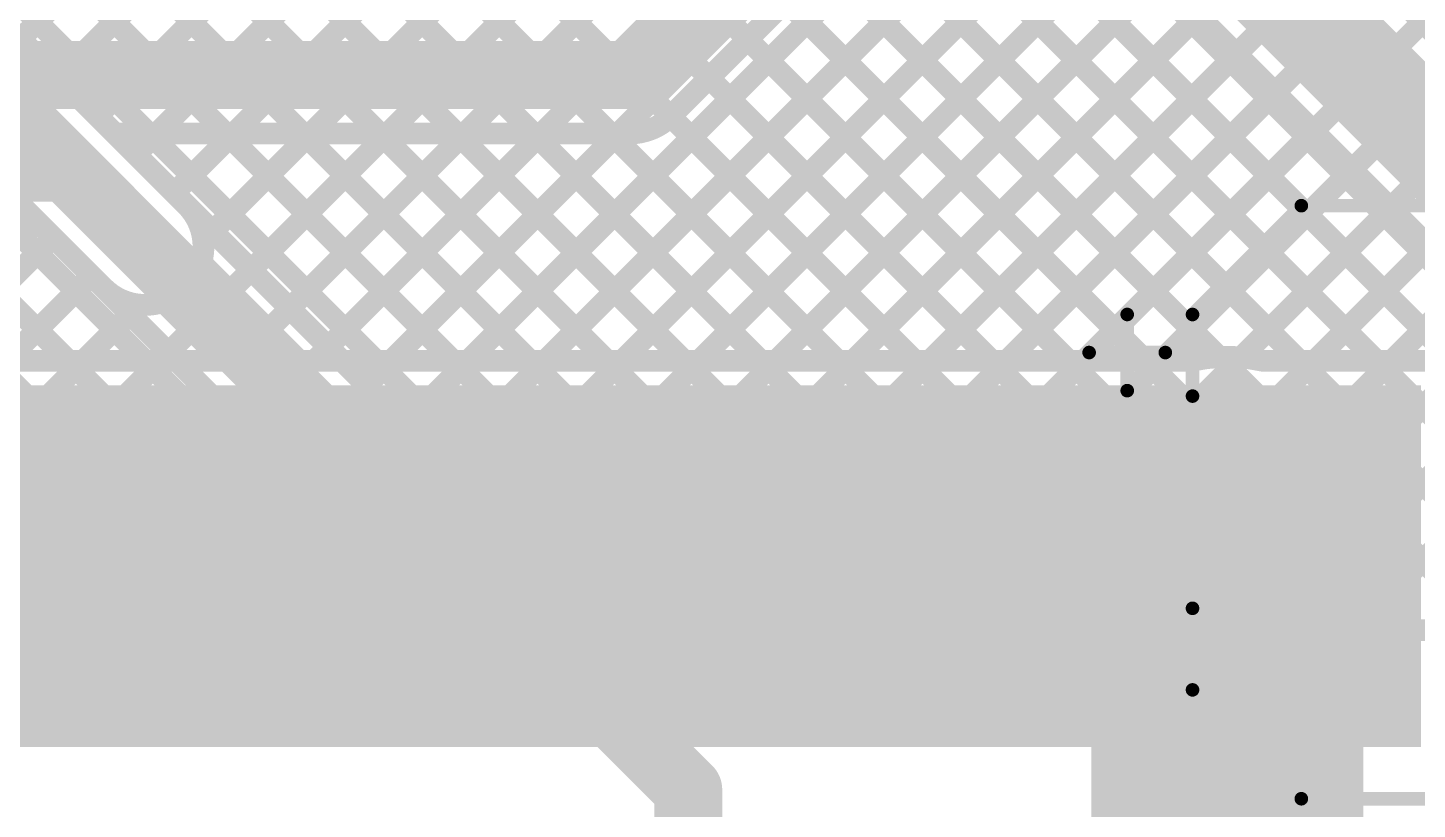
# Model space of a CAD drawing. Header units: millimetres. Extents: x -0.08 to 7.12, y -0.08 to 3.98.
# Drawn here: x 5.735 to 6.246, y 1.369 to 1.656 of the extents above; entities that cross this region are included whole.
import ezdxf

# ---------------------------------------------------------------- set-up
doc = ezdxf.new("R2010")
doc.units = ezdxf.units.MM
doc.header["$MEASUREMENT"] = 0
for name, color, linetype in [('BottomLayer', 5, 'Continuous'), ('TopLayer', 1, 'Continuous'), ('TopOverlay', 2, 'Continuous'), ('TopPaste', 8, 'Continuous'), ('TopSolder', 216, 'Continuous'), ('ViaHoleLayer', 16, 'Continuous')]:
    doc.layers.add(name, color=color, linetype=linetype)

# ---------------------------------------------------------------- blocks, each defined once
blk = doc.blocks.new('RVT1C470M0505_16')
at = {"layer": 'TopLayer'}
for points in [[(-0.14567, 0.0315), (-0.02756, 0.0315), (-0.02756, -0.0315), (-0.14567, -0.0315)], [(0.02756, 0.0315), (0.14567, 0.0315), (0.14567, -0.0315), (0.02756, -0.0315)]]:
    blk.add_hatch(color=1, dxfattribs=at).paths.add_polyline_path(points)
at = {"layer": 'TopPaste'}
for points in [[(-0.14567, 0.0315), (-0.02756, 0.0315), (-0.02756, -0.0315), (-0.14567, -0.0315)], [(0.02756, 0.0315), (0.14567, 0.0315), (0.14567, -0.0315), (0.02756, -0.0315)]]:
    blk.add_hatch(color=8, dxfattribs=at).paths.add_polyline_path(points)
at = {"layer": 'TopSolder'}
for points in [[(-0.14967, 0.0355), (-0.02356, 0.0355), (-0.02356, -0.0355), (-0.14967, -0.0355)], [(0.02356, 0.0355), (0.14967, 0.0355), (0.14967, -0.0355), (0.02356, -0.0355)]]:
    blk.add_hatch(color=216, dxfattribs=at).paths.add_polyline_path(points)
at = {"layer": 'TopOverlay', "const_width": 0.005}
for points in [[(-0.105, 0.06898), (-0.065, 0.10898)], [(-0.065, 0.10898), (0.10598, 0.10898)], [(0.10598, 0.04302), (0.10598, 0.10898)], [(-0.129, 0.041), (-0.129, 0.069)], [(-0.105, 0.039), (-0.105, 0.06898)], [(-0.143, 0.055), (-0.115, 0.055)], [(-0.105, -0.06898), (-0.105, -0.039)], [(0.10598, -0.10898), (0.10598, -0.04302)], [(-0.105, -0.06898), (-0.065, -0.10898)], [(-0.065, -0.10898), (0.10598, -0.10898)]]:
    blk.add_lwpolyline(points, dxfattribs=at)
at = {"layer": 'TopOverlay', "const_width": 0.0025}
for points in [[(-0.06625, 0.10898, 1), (-0.06375, 0.10898, 1)], [(-0.06625, 0.10898, 1), (-0.06375, 0.10898, 1)], [(0.10473, 0.10898, 1), (0.10723, 0.10898, 1)], [(0.10473, 0.10898, 1), (0.10723, 0.10898, 1)], [(-0.13025, 0.069, 1), (-0.12775, 0.069, 1)], [(-0.10625, 0.06898, 1), (-0.10375, 0.06898, 1)], [(-0.10625, 0.06898, 1), (-0.10375, 0.06898, 1)], [(-0.14425, 0.055, 1), (-0.14175, 0.055, 1)], [(-0.11625, 0.055, 1), (-0.11375, 0.055, 1)], [(-0.13025, 0.041, 1), (-0.12775, 0.041, 1)], [(-0.10625, 0.039, 1), (-0.10375, 0.039, 1)], [(0.10473, 0.04302, 1), (0.10723, 0.04302, 1)], [(-0.10625, -0.039, 1), (-0.10375, -0.039, 1)], [(0.10473, -0.04302, 1), (0.10723, -0.04302, 1)], [(-0.10625, -0.06898, 1), (-0.10375, -0.06898, 1)], [(-0.10625, -0.06898, 1), (-0.10375, -0.06898, 1)], [(-0.06625, -0.10898, 1), (-0.06375, -0.10898, 1)], [(-0.06625, -0.10898, 1), (-0.06375, -0.10898, 1)], [(0.10473, -0.10898, 1), (0.10723, -0.10898, 1)], [(0.10473, -0.10898, 1), (0.10723, -0.10898, 1)]]:
    blk.add_lwpolyline(points, format="xyb", close=True, dxfattribs=at)

msp = doc.modelspace()

# ---------------------------------------------------------------- hatches: boundary and pattern name
at = {"layer": 'BottomLayer'}
h = msp.add_hatch(color=5, dxfattribs=at)
edge = h.paths.add_edge_path()
edge.add_arc((5.778, 1.576), 0.01181, 0, 360)
at = {"layer": 'TopLayer'}
h = msp.add_hatch(color=1, dxfattribs=at)
edge = h.paths.add_edge_path()
edge.add_arc((5.778, 1.576), 0.01181, 0, 360)
msp.add_hatch(color=1, dxfattribs=at).paths.add_polyline_path([(5.093, 1.392), (6.247, 1.392), (6.247, 1.525), (5.093, 1.525)])
at = {"layer": 'ViaHoleLayer'}
h = msp.add_hatch(color=16, dxfattribs=at)
edge = h.paths.add_edge_path()
edge.add_arc((5.778, 1.576), 0.00591, 0, 360)

# ---------------------------------------------------------------- linework, layer by layer
at = {"layer": 'BottomLayer'}
for points, const_width in [([(4.88723, 2.36832), (5.82055, 1.435)], 0.008), ([(4.91551, 2.36832), (5.84883, 1.435)], 0.008), ([(4.9438, 2.36832), (5.87711, 1.435)], 0.008), ([(5.00224, 2.22502), (5.79226, 1.435)], 0.008), ([(5.55366, 2.211), (6.32966, 1.435)], 0.008), ([(5.58195, 2.211), (6.35795, 1.435)], 0.008), ([(5.69508, 2.211), (6.41804, 1.48804)], 0.008), ([(4.99194, 2.20704), (5.76398, 1.435)], 0.008), ([(4.97417, 2.19652), (5.73569, 1.435)], 0.008), ([(5.55377, 2.18261), (6.30138, 1.435)], 0.008), ([(5.55377, 2.15433), (6.27309, 1.435)], 0.008), ([(5.55377, 2.12604), (6.24481, 1.435)], 0.008), ([(5.55377, 2.09776), (6.21653, 1.435)], 0.008), ([(5.55377, 2.06947), (6.18824, 1.435)], 0.008), ([(5.55377, 2.04119), (6.15996, 1.435)], 0.008), ([(5.55377, 2.0129), (6.13167, 1.435)], 0.008), ([(5.55377, 1.98462), (6.10339, 1.435)], 0.008), ([(5.55377, 1.95633), (6.0751, 1.435)], 0.008), ([(5.55377, 1.92805), (6.04682, 1.435)], 0.008), ([(5.9385, 1.91781), (6.39066, 1.46565)], 0.025), ([(5.9638, 1.92292), (6.39957, 1.48715)], 0.008), ([(5.55377, 1.89977), (6.01854, 1.435)], 0.008), ([(5.92601, 1.89522), (6.38623, 1.435)], 0.008), ([(5.9334, 1.89251), (6.37546, 1.45044)], 0.008), ([(5.55377, 1.87148), (5.99025, 1.435)], 0.008), ([(5.73219, 1.65222), (5.95294, 1.87297)], 0.008), ([(5.74633, 1.63808), (5.96708, 1.85883)], 0.008), ([(5.76047, 1.62394), (5.98122, 1.84469)], 0.008), ([(5.55377, 1.8432), (5.96197, 1.435)], 0.008), ([(5.53227, 1.82173), (5.778, 1.576)], 0.025), ([(5.55377, 1.83064), (5.7932, 1.5912)], 0.008), ([(5.77461, 1.60979), (5.99536, 1.83054)], 0.008), ([(5.78875, 1.59565), (6.0095, 1.8164)], 0.008), ([(5.51707, 1.80653), (5.7628, 1.5608)], 0.008), ([(5.8029, 1.58151), (6.02365, 1.80226)], 0.008), ([(5.81704, 1.56737), (6.03779, 1.78812)], 0.008), ([(5.83118, 1.55322), (6.05193, 1.77397)], 0.008), ([(5.84532, 1.53908), (6.06607, 1.75983)], 0.008), ([(5.85947, 1.52494), (6.08021, 1.74569)], 0.008), ([(5.87361, 1.5108), (6.09436, 1.73155)], 0.008), ([(5.88775, 1.49666), (6.1085, 1.71741)], 0.008), ([(5.90189, 1.48251), (6.12264, 1.70326)], 0.008), ([(6.2379, 1.64882), (6.28134, 1.69226)], 0.008), ([(5.91603, 1.46837), (6.13678, 1.68912)], 0.008), ([(5.93018, 1.45423), (6.15093, 1.67498)], 0.008), ([(5.94432, 1.44009), (6.16507, 1.66084)], 0.008), ([(5.96751, 1.435), (6.17921, 1.6467)], 0.008), ([(5.9958, 1.435), (6.19335, 1.63255)], 0.008), ([(6.02408, 1.435), (6.20749, 1.61841)], 0.008), ([(6.05237, 1.435), (6.22164, 1.60427)], 0.008), ([(5.7932, 1.5912), (5.94941, 1.435)], 0.008), ([(6.08065, 1.435), (6.23578, 1.59013)], 0.008), ([(5.778, 1.576), (5.97766, 1.37634)], 0.025), ([(5.59982, 1.435), (5.74421, 1.57939)], 0.008), ([(6.10894, 1.435), (6.24992, 1.57598)], 0.008), ([(5.6281, 1.435), (5.75835, 1.56525)], 0.008), ([(5.7628, 1.5608), (5.88859, 1.435)], 0.008), ([(6.13722, 1.435), (6.26406, 1.56184)], 0.008), ([(5.65639, 1.435), (5.77249, 1.5511)], 0.008), ([(6.1655, 1.435), (6.2782, 1.5477)], 0.008), ([(5.68467, 1.435), (5.78663, 1.53696)], 0.008), ([(6.19379, 1.435), (6.29235, 1.53356)], 0.008), ([(5.71296, 1.435), (5.80078, 1.52282)], 0.008), ([(6.22207, 1.435), (6.30649, 1.51942)], 0.008), ([(5.74124, 1.435), (5.81492, 1.50868)], 0.008), ([(5.76952, 1.435), (5.82906, 1.49453)], 0.008), ([(5.79781, 1.435), (5.8432, 1.48039)], 0.008), ([(5.82609, 1.435), (5.85734, 1.46625)], 0.008), ([(5.85438, 1.435), (5.87149, 1.45211)], 0.008), ([(5.88266, 1.435), (5.88563, 1.43797)], 0.008), ([(5.56422, 1.435), (5.88859, 1.435)], 0.008), ([(5.94941, 1.435), (6.42402, 1.435)], 0.008), ([(5.97766, 1.15106), (5.97766, 1.37634)], 0.025)]:
    msp.add_lwpolyline(points, dxfattribs=dict(at, const_width=const_width))
for points, const_width in [([(5.73019, 1.65222, 1), (5.73419, 1.65222, 1)], 0.004), ([(6.17721, 1.6467, 1), (6.18121, 1.6467, 1)], 0.004), ([(6.2359, 1.64882, 1), (6.2399, 1.64882, 1)], 0.004), ([(5.74433, 1.63808, 1), (5.74833, 1.63808, 1)], 0.004), ([(6.19135, 1.63255, 1), (6.19535, 1.63255, 1)], 0.004), ([(5.75847, 1.62394, 1), (5.76247, 1.62394, 1)], 0.004), ([(6.20549, 1.61841, 1), (6.20949, 1.61841, 1)], 0.004), ([(5.77261, 1.60979, 1), (5.77661, 1.60979, 1)], 0.004), ([(6.21964, 1.60427, 1), (6.22364, 1.60427, 1)], 0.004), ([(5.78675, 1.59565, 1), (5.79075, 1.59565, 1)], 0.004), ([(5.7912, 1.5912, 1), (5.7952, 1.5912, 1)], 0.004), ([(5.7912, 1.5912, 1), (5.7952, 1.5912, 1)], 0.004), ([(6.23378, 1.59013, 1), (6.23778, 1.59013, 1)], 0.004), ([(5.77175, 1.576, 1), (5.78425, 1.576, 1)], 0.0125), ([(5.77175, 1.576, 1), (5.78425, 1.576, 1)], 0.0125), ([(5.74221, 1.57939, 1), (5.74621, 1.57939, 1)], 0.004), ([(5.8009, 1.58151, 1), (5.8049, 1.58151, 1)], 0.004), ([(5.75635, 1.56525, 1), (5.76035, 1.56525, 1)], 0.004), ([(5.81504, 1.56737, 1), (5.81904, 1.56737, 1)], 0.004), ([(5.7608, 1.5608, 1), (5.7648, 1.5608, 1)], 0.004), ([(5.7608, 1.5608, 1), (5.7648, 1.5608, 1)], 0.004), ([(5.77049, 1.5511, 1), (5.77449, 1.5511, 1)], 0.004), ([(5.82918, 1.55322, 1), (5.83318, 1.55322, 1)], 0.004), ([(5.84332, 1.53908, 1), (5.84732, 1.53908, 1)], 0.004), ([(5.78463, 1.53696, 1), (5.78863, 1.53696, 1)], 0.004), ([(5.85747, 1.52494, 1), (5.86146, 1.52494, 1)], 0.004), ([(5.79878, 1.52282, 1), (5.80278, 1.52282, 1)], 0.004), ([(5.81292, 1.50868, 1), (5.81692, 1.50868, 1)], 0.004), ([(5.87161, 1.5108, 1), (5.87561, 1.5108, 1)], 0.004), ([(5.82706, 1.49453, 1), (5.83106, 1.49453, 1)], 0.004), ([(5.88575, 1.49666, 1), (5.88975, 1.49666, 1)], 0.004), ([(5.89989, 1.48251, 1), (5.90389, 1.48251, 1)], 0.004), ([(5.8412, 1.48039, 1), (5.8452, 1.48039, 1)], 0.004), ([(5.91403, 1.46837, 1), (5.91803, 1.46837, 1)], 0.004), ([(5.85534, 1.46625, 1), (5.85934, 1.46625, 1)], 0.004), ([(5.86949, 1.45211, 1), (5.87349, 1.45211, 1)], 0.004), ([(5.92818, 1.45423, 1), (5.93218, 1.45423, 1)], 0.004), ([(5.88363, 1.43797, 1), (5.88763, 1.43797, 1)], 0.004), ([(5.94232, 1.44009, 1), (5.94632, 1.44009, 1)], 0.004), ([(5.73369, 1.435, 1), (5.73769, 1.435, 1)], 0.004), ([(5.73924, 1.435, 1), (5.74324, 1.435, 1)], 0.004), ([(5.76198, 1.435, 1), (5.76598, 1.435, 1)], 0.004), ([(5.76752, 1.435, 1), (5.77152, 1.435, 1)], 0.004), ([(5.79026, 1.435, 1), (5.79426, 1.435, 1)], 0.004), ([(5.79581, 1.435, 1), (5.79981, 1.435, 1)], 0.004), ([(5.81855, 1.435, 1), (5.82255, 1.435, 1)], 0.004), ([(5.82409, 1.435, 1), (5.82809, 1.435, 1)], 0.004), ([(5.84683, 1.435, 1), (5.85083, 1.435, 1)], 0.004), ([(5.85238, 1.435, 1), (5.85638, 1.435, 1)], 0.004), ([(5.87511, 1.435, 1), (5.87911, 1.435, 1)], 0.004), ([(5.88066, 1.435, 1), (5.88466, 1.435, 1)], 0.004), ([(5.88659, 1.435, 1), (5.89059, 1.435, 1)], 0.004), ([(5.88659, 1.435, 1), (5.89059, 1.435, 1)], 0.004), ([(5.94741, 1.435, 1), (5.95141, 1.435, 1)], 0.004), ([(5.94741, 1.435, 1), (5.95141, 1.435, 1)], 0.004), ([(5.95997, 1.435, 1), (5.96397, 1.435, 1)], 0.004), ([(5.96551, 1.435, 1), (5.96951, 1.435, 1)], 0.004), ([(5.98825, 1.435, 1), (5.99225, 1.435, 1)], 0.004), ([(5.9938, 1.435, 1), (5.9978, 1.435, 1)], 0.004), ([(6.01654, 1.435, 1), (6.02054, 1.435, 1)], 0.004), ([(6.02208, 1.435, 1), (6.02608, 1.435, 1)], 0.004), ([(6.04482, 1.435, 1), (6.04882, 1.435, 1)], 0.004), ([(6.05037, 1.435, 1), (6.05437, 1.435, 1)], 0.004), ([(6.0731, 1.435, 1), (6.0771, 1.435, 1)], 0.004), ([(6.07865, 1.435, 1), (6.08265, 1.435, 1)], 0.004), ([(6.10139, 1.435, 1), (6.10539, 1.435, 1)], 0.004), ([(6.10694, 1.435, 1), (6.11094, 1.435, 1)], 0.004), ([(6.12967, 1.435, 1), (6.13367, 1.435, 1)], 0.004), ([(6.13522, 1.435, 1), (6.13922, 1.435, 1)], 0.004), ([(6.15796, 1.435, 1), (6.16196, 1.435, 1)], 0.004), ([(6.1635, 1.435, 1), (6.1675, 1.435, 1)], 0.004), ([(6.18624, 1.435, 1), (6.19024, 1.435, 1)], 0.004), ([(6.19179, 1.435, 1), (6.19579, 1.435, 1)], 0.004), ([(6.21453, 1.435, 1), (6.21853, 1.435, 1)], 0.004), ([(6.22007, 1.435, 1), (6.22407, 1.435, 1)], 0.004), ([(6.24281, 1.435, 1), (6.24681, 1.435, 1)], 0.004), ([(5.97141, 1.37634, 1), (5.98391, 1.37634, 1)], 0.0125), ([(5.97141, 1.37634, 1), (5.98391, 1.37634, 1)], 0.0125)]:
    msp.add_lwpolyline(points, format="xyb", close=True, dxfattribs=dict(at, const_width=const_width))
at = {"layer": 'TopLayer'}
for points, const_width in [([(5.92509, 1.534), (6.807, 2.41591)], 0.008), ([(5.95338, 1.534), (6.807, 2.38762)], 0.008), ([(5.98166, 1.534), (6.807, 2.35934)], 0.008), ([(6.00995, 1.534), (6.807, 2.33105)], 0.008), ([(6.03823, 1.534), (6.807, 2.30277)], 0.008), ([(6.06651, 1.534), (6.807, 2.27449)], 0.008), ([(6.0948, 1.534), (6.807, 2.2462)], 0.008), ([(6.12308, 1.534), (6.807, 2.21792)], 0.008), ([(6.15137, 1.534), (6.807, 2.18963)], 0.008), ([(6.18086, 1.53521), (6.807, 2.16135)], 0.008), ([(6.20794, 1.534), (6.807, 2.13306)], 0.008), ([(6.23622, 1.534), (6.807, 2.10478)], 0.008), ([(5.89681, 1.534), (6.29606, 1.93325)], 0.008), ([(5.956, 1.639), (6.15551, 1.83851)], 0.025), ([(5.9712, 1.6238), (6.17071, 1.82331)], 0.008), ([(6.12675, 1.77934), (6.37009, 1.536)], 0.008), ([(6.1126, 1.7652), (6.3418, 1.536)], 0.008), ([(6.09846, 1.75106), (6.31352, 1.536)], 0.008), ([(6.08432, 1.73691), (6.28523, 1.536)], 0.008), ([(6.07018, 1.72277), (6.278, 1.51495)], 0.008), ([(6.05603, 1.70863), (6.23066, 1.534)], 0.008), ([(6.04189, 1.69449), (6.20238, 1.534)], 0.008), ([(6.02775, 1.68034), (6.17275, 1.53535)], 0.008), ([(6.01361, 1.6662), (6.14581, 1.534)], 0.008), ([(5.99947, 1.65206), (6.11753, 1.534)], 0.008), ([(4.991, 1.639), (5.956, 1.639)], 0.025), ([(5.98532, 1.63792), (6.08924, 1.534)], 0.008), ([(5.97118, 1.62378), (6.06096, 1.534)], 0.008), ([(5.76691, 1.6175), (5.956, 1.6175)], 0.008), ([(5.76691, 1.6175), (5.7932, 1.5912)], 0.008), ([(5.77461, 1.60979), (5.78232, 1.6175)], 0.008), ([(5.77947, 1.6175), (5.86297, 1.534)], 0.008), ([(5.78367, 1.534), (5.86717, 1.6175)], 0.008), ([(5.78875, 1.59565), (5.8106, 1.6175)], 0.008), ([(5.79941, 1.57802), (5.83889, 1.6175)], 0.008), ([(5.80775, 1.6175), (5.89125, 1.534)], 0.008), ([(5.81196, 1.534), (5.89546, 1.6175)], 0.008), ([(5.83604, 1.6175), (5.91954, 1.534)], 0.008), ([(5.84024, 1.534), (5.92374, 1.6175)], 0.008), ([(5.86432, 1.6175), (5.94782, 1.534)], 0.008), ([(5.86852, 1.534), (5.95202, 1.6175)], 0.008), ([(5.8926, 1.6175), (5.9761, 1.534)], 0.008), ([(5.92089, 1.6175), (6.00439, 1.534)], 0.008), ([(5.94917, 1.6175), (6.03267, 1.534)], 0.008), ([(5.009, 1.605), (5.749, 1.605)], 0.025), ([(5.749, 1.605), (5.778, 1.576)], 0.025), ([(5.01791, 1.5835), (5.74009, 1.5835)], 0.008), ([(5.69882, 1.534), (5.74421, 1.57939)], 0.008), ([(5.70033, 1.5835), (5.74983, 1.534)], 0.008), ([(5.72861, 1.5835), (5.77811, 1.534)], 0.008), ([(5.74009, 1.5835), (5.7628, 1.5608)], 0.008), ([(5.79865, 1.57003), (5.83468, 1.534)], 0.008), ([(5.7271, 1.534), (5.75835, 1.56525)], 0.008), ([(5.75539, 1.534), (5.77598, 1.55459)], 0.008), ([(5.7848, 1.5556), (5.8064, 1.534)], 0.008), ([(5.09033, 1.534), (6.16292, 1.534)], 0.008), ([(6.18871, 1.534), (6.256, 1.534)], 0.008), ([(6.17581, 1.15148), (6.17581, 1.47643)], 0.1), ([(6.17881, 1.47943), (6.18139, 1.482)], 0.05)]:
    msp.add_lwpolyline(points, dxfattribs=dict(at, const_width=const_width))
for points, const_width in [([(5.99747, 1.65206, 1), (6.00147, 1.65206, 1)], 0.004), ([(5.94975, 1.639, 1), (5.96225, 1.639, 1)], 0.0125), ([(5.94975, 1.639, 1), (5.96225, 1.639, 1)], 0.0125), ([(5.98332, 1.63792, 1), (5.98732, 1.63792, 1)], 0.004), ([(5.96918, 1.62378, 1), (5.97318, 1.62378, 1)], 0.004), ([(5.9692, 1.6238, 1), (5.9732, 1.6238, 1)], 0.004), ([(5.9692, 1.6238, 1), (5.9732, 1.6238, 1)], 0.004), ([(5.9692, 1.6238, 1), (5.9732, 1.6238, 1)], 0.004), ([(5.76491, 1.6175, 1), (5.76891, 1.6175, 1)], 0.004), ([(5.76491, 1.6175, 1), (5.76891, 1.6175, 1)], 0.004), ([(5.77747, 1.6175, 1), (5.78147, 1.6175, 1)], 0.004), ([(5.78032, 1.6175, 1), (5.78432, 1.6175, 1)], 0.004), ([(5.80575, 1.6175, 1), (5.80975, 1.6175, 1)], 0.004), ([(5.8086, 1.6175, 1), (5.8126, 1.6175, 1)], 0.004), ([(5.83404, 1.6175, 1), (5.83804, 1.6175, 1)], 0.004), ([(5.83689, 1.6175, 1), (5.84089, 1.6175, 1)], 0.004), ([(5.86232, 1.6175, 1), (5.86632, 1.6175, 1)], 0.004), ([(5.86517, 1.6175, 1), (5.86917, 1.6175, 1)], 0.004), ([(5.8906, 1.6175, 1), (5.8946, 1.6175, 1)], 0.004), ([(5.89346, 1.6175, 1), (5.89746, 1.6175, 1)], 0.004), ([(5.91889, 1.6175, 1), (5.92289, 1.6175, 1)], 0.004), ([(5.92174, 1.6175, 1), (5.92574, 1.6175, 1)], 0.004), ([(5.94717, 1.6175, 1), (5.95117, 1.6175, 1)], 0.004), ([(5.95002, 1.6175, 1), (5.95402, 1.6175, 1)], 0.004), ([(5.954, 1.6175, 1), (5.958, 1.6175, 1)], 0.004), ([(5.954, 1.6175, 1), (5.958, 1.6175, 1)], 0.004), ([(5.954, 1.6175, 1), (5.958, 1.6175, 1)], 0.004), ([(5.74275, 1.605, 1), (5.75525, 1.605, 1)], 0.0125), ([(5.74275, 1.605, 1), (5.75525, 1.605, 1)], 0.0125), ([(5.77261, 1.60979, 1), (5.77661, 1.60979, 1)], 0.004), ([(5.78675, 1.59565, 1), (5.79075, 1.59565, 1)], 0.004), ([(5.7912, 1.5912, 1), (5.7952, 1.5912, 1)], 0.004), ([(5.7912, 1.5912, 1), (5.7952, 1.5912, 1)], 0.004), ([(5.77175, 1.576, 1), (5.78425, 1.576, 1)], 0.0125), ([(5.73809, 1.5835, 1), (5.74209, 1.5835, 1)], 0.004), ([(5.73809, 1.5835, 1), (5.74209, 1.5835, 1)], 0.004), ([(5.74221, 1.57939, 1), (5.74621, 1.57939, 1)], 0.004), ([(5.79741, 1.57802, 1), (5.80141, 1.57802, 1)], 0.004), ([(5.7975, 1.576, 1), (5.8015, 1.576, 1)], 0.004), ([(5.7975, 1.576, 1), (5.8015, 1.576, 1)], 0.004), ([(5.79665, 1.57003, 1), (5.80065, 1.57003, 1)], 0.004), ([(5.75635, 1.56525, 1), (5.76035, 1.56525, 1)], 0.004), ([(5.7608, 1.5608, 1), (5.7648, 1.5608, 1)], 0.004), ([(5.7608, 1.5608, 1), (5.7648, 1.5608, 1)], 0.004), ([(5.77398, 1.55459, 1), (5.77798, 1.55459, 1)], 0.004), ([(5.7828, 1.5556, 1), (5.7868, 1.5556, 1)], 0.004), ([(5.74783, 1.534, 1), (5.75183, 1.534, 1)], 0.004), ([(5.75339, 1.534, 1), (5.75739, 1.534, 1)], 0.004), ([(5.77611, 1.534, 1), (5.78011, 1.534, 1)], 0.004), ([(5.78167, 1.534, 1), (5.78567, 1.534, 1)], 0.004), ([(5.8044, 1.534, 1), (5.8084, 1.534, 1)], 0.004), ([(5.80996, 1.534, 1), (5.81396, 1.534, 1)], 0.004), ([(5.83268, 1.534, 1), (5.83668, 1.534, 1)], 0.004), ([(5.83824, 1.534, 1), (5.84224, 1.534, 1)], 0.004), ([(5.86097, 1.534, 1), (5.86497, 1.534, 1)], 0.004), ([(5.86652, 1.534, 1), (5.87052, 1.534, 1)], 0.004), ([(5.88925, 1.534, 1), (5.89325, 1.534, 1)], 0.004), ([(5.89481, 1.534, 1), (5.89881, 1.534, 1)], 0.004), ([(5.91754, 1.534, 1), (5.92154, 1.534, 1)], 0.004), ([(5.92309, 1.534, 1), (5.92709, 1.534, 1)], 0.004), ([(5.94582, 1.534, 1), (5.94982, 1.534, 1)], 0.004), ([(5.95138, 1.534, 1), (5.95538, 1.534, 1)], 0.004), ([(5.9741, 1.534, 1), (5.9781, 1.534, 1)], 0.004), ([(5.97966, 1.534, 1), (5.98366, 1.534, 1)], 0.004), ([(6.00239, 1.534, 1), (6.00639, 1.534, 1)], 0.004), ([(6.00795, 1.534, 1), (6.01195, 1.534, 1)], 0.004), ([(6.03067, 1.534, 1), (6.03467, 1.534, 1)], 0.004), ([(6.03623, 1.534, 1), (6.04023, 1.534, 1)], 0.004), ([(6.05896, 1.534, 1), (6.06296, 1.534, 1)], 0.004), ([(6.06451, 1.534, 1), (6.06851, 1.534, 1)], 0.004), ([(6.08724, 1.534, 1), (6.09124, 1.534, 1)], 0.004), ([(6.0928, 1.534, 1), (6.0968, 1.534, 1)], 0.004), ([(6.11553, 1.534, 1), (6.11953, 1.534, 1)], 0.004), ([(6.12108, 1.534, 1), (6.12508, 1.534, 1)], 0.004), ([(6.14381, 1.534, 1), (6.14781, 1.534, 1)], 0.004), ([(6.14937, 1.534, 1), (6.15337, 1.534, 1)], 0.004), ([(6.16092, 1.534, 1), (6.16492, 1.534, 1)], 0.004), ([(6.16092, 1.534, 1), (6.16492, 1.534, 1)], 0.004), ([(6.17075, 1.53535, 1), (6.17475, 1.53535, 1)], 0.004), ([(6.17886, 1.53521, 1), (6.18286, 1.53521, 1)], 0.004), ([(6.18671, 1.534, 1), (6.19071, 1.534, 1)], 0.004), ([(6.18671, 1.534, 1), (6.19071, 1.534, 1)], 0.004), ([(6.20038, 1.534, 1), (6.20438, 1.534, 1)], 0.004), ([(6.20594, 1.534, 1), (6.20994, 1.534, 1)], 0.004), ([(6.22866, 1.534, 1), (6.23266, 1.534, 1)], 0.004), ([(6.23422, 1.534, 1), (6.23822, 1.534, 1)], 0.004), ([(6.15081, 1.47643, 1), (6.20081, 1.47643, 1)], 0.05), ([(6.16889, 1.482, 1), (6.19389, 1.482, 1)], 0.025), ([(6.16631, 1.47943, 1), (6.19131, 1.47943, 1)], 0.025)]:
    msp.add_lwpolyline(points, format="xyb", close=True, dxfattribs=dict(at, const_width=const_width))
at = {"layer": 'TopLayer', "const_width": 0.008}
for points in [[(5.9712, 1.6238, -0.198912), (5.956, 1.6175)], [(5.9712, 1.6238, -0.198912), (5.956, 1.6175)], [(5.7932, 1.5912, -0.198912), (5.7995, 1.576)], [(5.7995, 1.576, -0.668179), (5.7628, 1.5608)], [(6.16292, 1.534, -0.110625), (6.18871, 1.534)]]:
    msp.add_lwpolyline(points, format="xyb", dxfattribs=at)

# ---------------------------------------------------------------- block references
msp.add_blockref('RVT1C470M0505_16', (6.268, 1.482))

doc.saveas('drawing.dxf')
